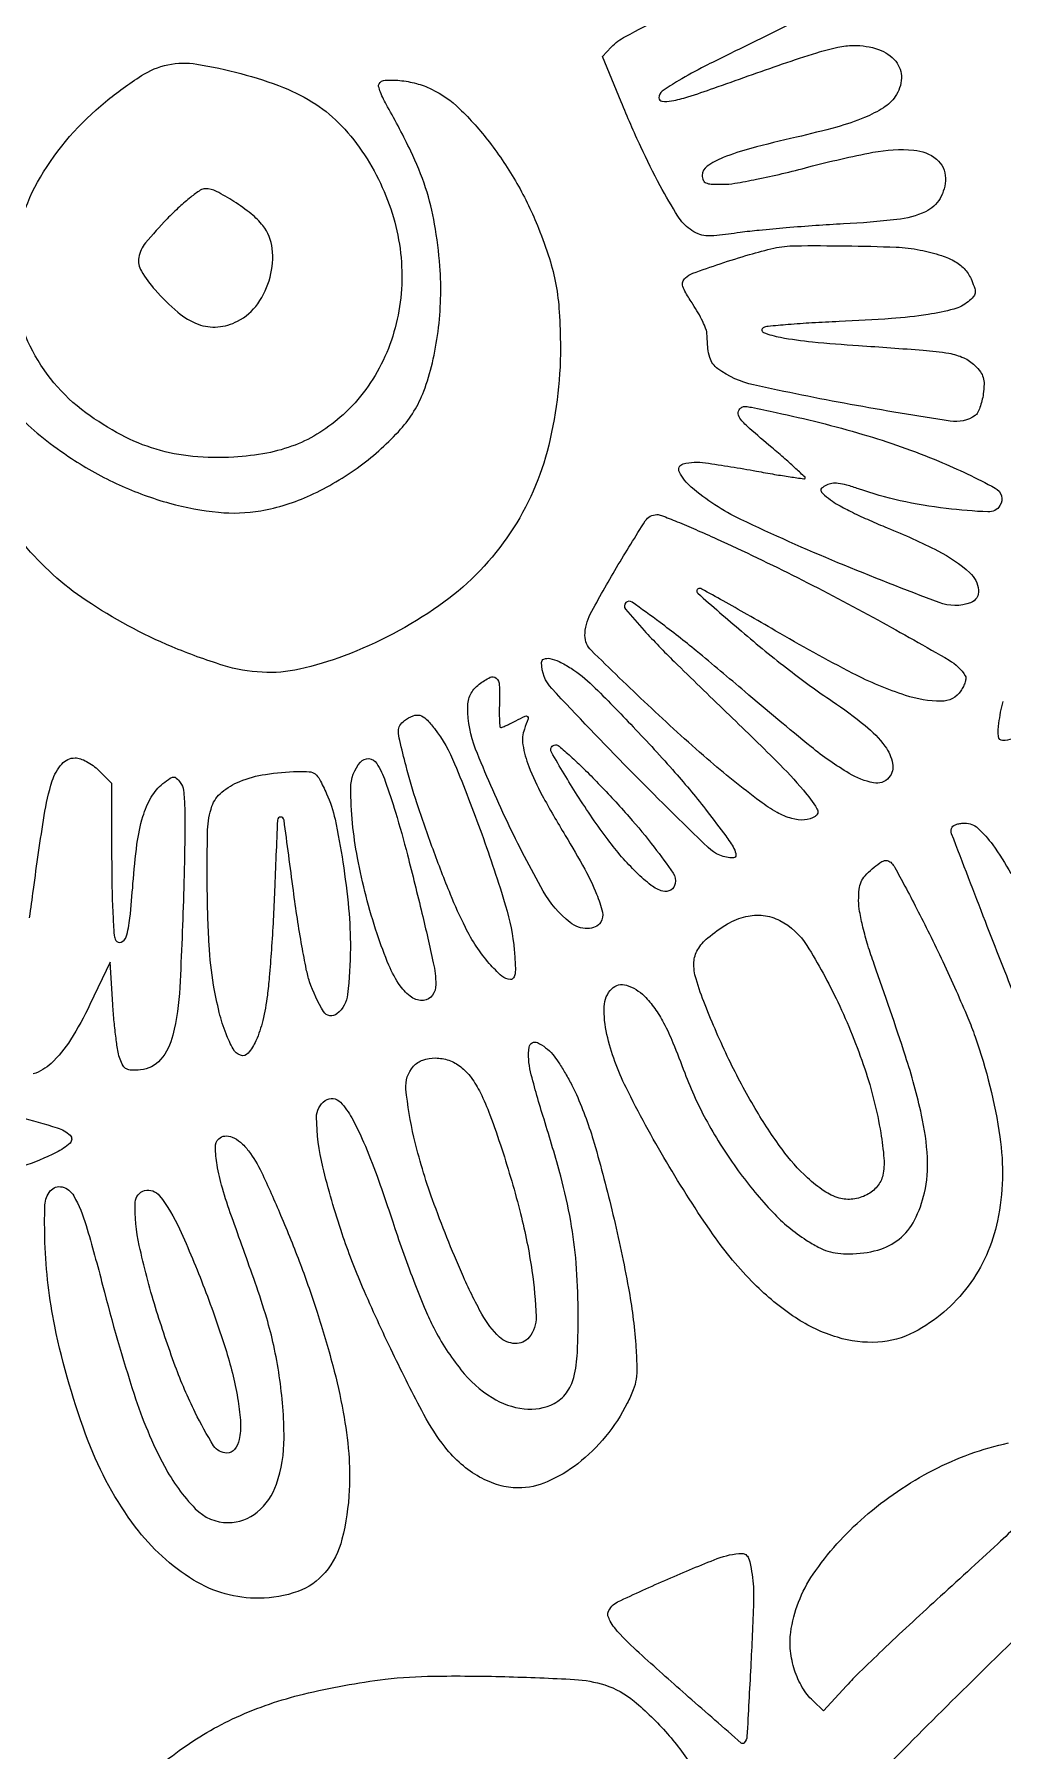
# Model space of a CAD drawing. Header units: inches. Extents: x 0 to 5940, y 0 to 4205.
# Drawn here: x 5470.68 to 5486.68, y 715.4 to 743.74 of the extents above; entities that cross this region are included whole.
import ezdxf

# ---------------------------------------------------------------- set-up
doc = ezdxf.new("R2010")
doc.units = ezdxf.units.IN
doc.header["$LTSCALE"] = 50
doc.header["$MEASUREMENT"] = 0
doc.layers.get('0').update_dxf_attribs({"color": 1})

# ---------------------------------------------------------------- blocks, each defined once
blk = doc.blocks.new('JACZ-COO-GE-001-CAR-LOGO-R00')
at = {"color": 8}
for points in [[(5435.44, 1784.98, -0.004709), (5448.25, 1818.26, -0.00734), (5459.96, 1846.66, -0.007771), (5471.99, 1873.48, -0.006298), (5485.7, 1901.88, -0.003853), (5495.34, 1920.86, -0.008176), (5503.16, 1935.37, -0.008847), (5511.04, 1948.88, -0.005405), (5520.79, 1964.56, 0.002803), (5525.53, 1972.08, 0.000978), (5532.26, 1982.96, 0.000972), (5539.62, 1994.95, 0.001134), (5546.57, 2006.38, -0.010939), (5580.96, 2060.55, -0.015343), (5614.17, 2107.23, -0.015176), (5650.47, 2152.17, -0.010363), (5694.27, 2201.08, -0.010318), (5729.1, 2236.87, -0.006555), (5771.05, 2277.16, -0.006451)], [(5693.17, 2623.08, -0.009926), (5680.84, 2616.84, 0.004605), (5671.14, 2612.05, 0.016958), (5665.14, 2608.76, 0.019833), (5661.34, 2606.3, 0.243674), (5660.57, 2604.81, 0.385778), (5661.3, 2604.01, 0.067774), (5663.51, 2604.09, 0.033701), (5667.28, 2605.01, 0.008623), (5673.24, 2607.02, -0.001425), (5689.07, 2612.6, -0.009775), (5696.92, 2615.17, -0.019808), (5701.81, 2616.46, -0.053466), (5705.39, 2616.86, -0.081406), (5711.16, 2615.94, -0.142215), (5715.12, 2613.21, -0.18231), (5716.42, 2609.32, -0.144673), (5715, 2605.09, -0.099354), (5712.32, 2602.53, -0.04354), (5707.95, 2600.27, -0.030196), (5701.54, 2598.08, -0.011003), (5692.23, 2595.74, 0.008338), (5681.75, 2593.15, 0.031952), (5675.38, 2591.03, 0.054228), (5671.67, 2589.03, 0.24687), (5670.57, 2586.93, 0.099521), (5670.79, 2585.85, 0.194137), (5671.4, 2585.24, 0.090017), (5672.64, 2584.95, 0.012431), (5675.32, 2584.89, 0.042046), (5678.04, 2585.12, 0.007381), (5683.08, 2586.06, 0.007958), (5688.98, 2587.35, 0.007074), (5695.07, 2588.88, -0.01751), (5709.88, 2592.26, -0.067798), (5719.27, 2592.77, -0.151133), (5724.49, 2590.68, -0.226123), (5726.57, 2586.31, -0.130667), (5725.32, 2581.62, -0.158549), (5721.97, 2578.58, -0.077685), (5715.39, 2576.78, -0.015054), (5703.09, 2575.77, 0.004284), (5696.71, 2575.38, 0.003545), (5689.92, 2574.87, 0.00358), (5683.7, 2574.3, 0.0096), (5679.28, 2573.78, -0.005707), (5673.89, 2573.11, -0.044615), (5671.37, 2573.05, -0.086972), (5669.6, 2573.48, -0.05444), (5667.76, 2574.54, -0.096553), (5664.97, 2577.54, -0.015067), (5660.89, 2584.58, -0.015707), (5656.4, 2593.54, -0.011169), (5651.91, 2603.85), (5647.63, 2614.32), (5649.62, 2616.44, -0.083295), (5652.9, 2618.93, -0.009068), (5661.41, 2623.21, -0.011923)], [(5744.03, 2458.15, -0.138188), (5739.71, 2456.89, -0.397343), (5738.76, 2457.78, -0.049975), (5738.86, 2460.87, -0.030391), (5739.83, 2465.84, -0.009308)], [(5513.42, 2531.37, 0.028994), (5518.88, 2526.49, 0.022285), (5525.36, 2521.79, 0.038433), (5536.31, 2515.73, 0.039828), (5547.93, 2511.5, 0.042633), (5559.16, 2509.41, 0.067851), (5568.91, 2509.77, 0.065711), (5580.38, 2513.35, 0.04949), (5591.77, 2520.08, 0.05108), (5601.13, 2528.53, 0.094381), (5606.44, 2537.26, 0.031576), (5608.43, 2543.81, 0.02577), (5609.74, 2551.03, 0.025114), (5610.34, 2558.55, 0.025784), (5610.16, 2566.03, 0.024479), (5608.95, 2575.75, 0.036215), (5606.87, 2584.09, 0.033168), (5603.45, 2592.55, 0.016694), (5598.09, 2602.75, -0.016751), (5597.18, 2604.49, -0.023781), (5596.49, 2606.1, -0.02133), (5596.06, 2607.43, -0.208728), (5596.15, 2608, -0.244064), (5597.57, 2608.86, -0.03955), (5600.91, 2608.79, -0.040409), (5604.75, 2608.09, -0.047751), (5608.21, 2606.81, -0.079622), (5614.68, 2602.29, -0.036502), (5621.55, 2594.6, -0.034215), (5627.91, 2585.06, -0.034721), (5632.87, 2574.78, -0.018128), (5635.37, 2567.8, -0.031549), (5636.87, 2561.84, -0.029913), (5637.64, 2555.52, -0.014511), (5637.91, 2547.38, -0.066109), (5634.83, 2523.4, -0.088115), (5625.58, 2503.52, -0.087113), (5609.95, 2487.89, -0.063104), (5588.14, 2476.37, -0.035257), (5577.8, 2473.29, -0.068002), (5569.22, 2472.58, -0.061876), (5560.24, 2474.18, -0.024802), (5548.49, 2478.46, -0.047648), (5528.74, 2489.1, -0.072933), (5514.35, 2502.12, -0.075931)], [(5742.93, 2397.02, -0.003535), (5735.76, 2415.2, -0.000626), (5727.97, 2435.43, -0.234048), (5728.12, 2436.96, -0.134014), (5728.5, 2437.31, -0.044431), (5729.21, 2437.61, -0.040499), (5730.09, 2437.81, -0.036223), (5731.03, 2437.88, -0.187), (5734.01, 2436.72, -0.051044), (5737.44, 2432.88, -0.032353), (5741.59, 2426.3, -0.009654)], [(5515.68, 2416.1, 0.002477), (5516.58, 2422.6, -0.005067), (5519.05, 2439.65, -0.038244), (5520.9, 2447.57, -0.102172), (5523.09, 2451.47, -0.217562), (5526.17, 2452.88, -0.081696), (5527.39, 2452.68, -0.04107), (5528.83, 2452.06, -0.037878), (5530.3, 2451.12, -0.035944), (5531.65, 2449.96), (5534.57, 2447.03), (5534.59, 2429.71, 0.005063), (5534.66, 2422.96, 0.007437), (5534.87, 2417.03, 0.00394), (5535.17, 2412.04, 0.124927), (5535.54, 2410.89, 0.359554), (5536.81, 2410.47, 0.229664), (5537.92, 2411.67, 0.046931), (5538.79, 2415.98, 0.008941), (5539.5, 2423.95, -0.014975), (5540.42, 2433.03, -0.040183), (5541.78, 2439.38, -0.058035), (5543.71, 2443.85, -0.095548), (5546.4, 2446.96, -0.012811), (5548.06, 2448.2, -0.140264), (5548.83, 2448.47, -0.211925), (5549.48, 2448.22, -0.034669), (5550.4, 2447.19, -0.137215), (5551.12, 2445.4, -0.019252), (5551.4, 2441.38, -0.012503), (5551.45, 2434.86, -0.002317), (5551.18, 2422.88, -0.006453), (5550.27, 2400.06, -0.045287), (5548.68, 2389.06, -0.117941), (5545.84, 2383.45, -0.198166), (5541.22, 2381.07, -0.024971), (5539.16, 2381, -0.11714), (5538.01, 2381.29, -0.140525), (5537.23, 2382.03, -0.041908), (5536.51, 2383.53, -0.049652), (5536.07, 2385.17, -0.00858), (5535.59, 2388.36, -0.009261), (5535.17, 2392.14, -0.008166), (5534.86, 2396.09), (5534.27, 2405.88), (5529.59, 2396.13, -0.028265), (5525.1, 2387.97, -0.065038), (5520.64, 2382.58, -0.108169), (5516.54, 2380.14, -0.234214)], [(5513.25, 2370.27, -0.009296), (5522.07, 2367.75, -0.117494), (5525.03, 2366.02, -0.433758), (5525.01, 2364.25, -0.07005), (5521.82, 2362.06, -0.07087), (5505.92, 2356.8, -0.015942)], [(5748.19, 2281.15, -0.007101), (5738.62, 2272.04, -0.002459), (5724.57, 2259.16, 0.003078), (5718.25, 2253.35, 0.003188), (5712.07, 2247.53, 0.003075), (5706.79, 2242.43, 0.01374), (5703.79, 2239.34), (5698.52, 2233.58), (5696.07, 2235.88, -0.072075), (5693.61, 2238.97, -0.053605), (5691.82, 2242.96, -0.052349), (5690.88, 2247.35, -0.060235), (5690.94, 2251.63, -0.117084), (5696.1, 2264.99, -0.063508), (5707.89, 2278.2, -0.059311), (5723.76, 2288.99, -0.066999), (5741.09, 2295.22, -0.0116)], [(5538.31, 2213.99, -0.046094), (5550.15, 2224.43, -0.051298), (5563.31, 2232.1, -0.046802), (5578.77, 2237.42, -0.029495), (5597.57, 2240.83, -0.027384), (5608.73, 2241.56, -0.00914), (5625.09, 2241.44, -0.007083), (5641.19, 2240.79, -0.063478), (5648.13, 2239.52, -0.09811), (5654.9, 2235.8, -0.038609), (5662.53, 2228.31, -0.037533), (5668.75, 2219.99, -0.142017)]]:
    blk.add_lwpolyline(points, format="xyb", dxfattribs=at)
for points in [[(5564.32, 2610.39, -0.027619), (5574.18, 2607.16, -0.052499), (5581.59, 2603.33, -0.058318), (5587.52, 2598.35, -0.04345), (5592.82, 2591.64, -0.080122), (5599.76, 2576.19, -0.086494), (5601.24, 2559.76, -0.090225), (5597.1, 2544.36, -0.097196), (5587.86, 2531.86, -0.043468), (5582.54, 2527.79, -0.049272), (5576.81, 2524.89, -0.046217), (5570.32, 2523.04, -0.031588), (5562.7, 2522.11, -0.037968), (5553.27, 2522.27, -0.049685), (5544.81, 2523.92, -0.04921), (5536.78, 2527.22, -0.036241), (5528.63, 2532.33, -0.121031), (5515.83, 2547.63, -0.130609), (5512.05, 2566.67, -0.118479), (5518.18, 2586.52, -0.08867), (5533.2, 2603.9, -0.026896), (5541.45, 2609.9, -0.092396), (5547.55, 2612.4, -0.09124), (5554.18, 2612.56, -0.02584)], [(5547.36, 2576.94, 0.020187), (5542.37, 2571.41, 0.132431), (5540.83, 2568.05, 0.179771), (5541.43, 2564.9, 0.04438), (5544.6, 2560.58, 0.036765), (5549.81, 2555.47, 0.085191), (5554.52, 2552.7, 0.111978), (5559.02, 2552.07, 0.098635), (5563.59, 2553.39, 0.119576), (5568.22, 2557.41, 0.090152), (5571.08, 2563.53, 0.092978), (5571.56, 2570.1, 0.139274), (5569.39, 2575.38, 0.056799), (5566.73, 2578.07, 0.026568), (5562.75, 2580.93, 0.024224), (5558.71, 2583.26, 0.119109), (5556.16, 2583.88, 0.149369), (5554.99, 2583.52, 0.018574), (5552.8, 2581.93, 0.019664), (5550.21, 2579.71, 0.012569)], [(5720.77, 2569.76, -0.021979), (5725.63, 2568.5, -0.059053), (5728.89, 2567.07, -0.081268), (5731.1, 2565.23, -0.080504), (5732.61, 2562.78, -0.020295), (5733.31, 2560.88, -0.118523), (5733.39, 2559.82, -0.146736), (5732.97, 2558.96, -0.036764), (5731.82, 2557.88, -0.105184), (5728.49, 2556.18, -0.027253), (5722.57, 2554.94, -0.020261), (5714.11, 2553.99, -0.007382), (5702.07, 2553.31, 0.004163), (5695.83, 2552.99, 0.006067), (5690.35, 2552.6, 0.003205), (5685.72, 2552.19, 0.099783), (5684.62, 2551.86, 0.641738), (5684.69, 2550.78, 0.045534), (5688.58, 2549.68, 0.021822), (5695.92, 2548.64, 0.007587), (5706.57, 2547.78, -0.002144), (5721.43, 2546.72, -0.023434), (5727.37, 2546, -0.062262), (5730.76, 2544.97, -0.092277), (5733.32, 2543.22, -0.036665), (5734.6, 2541.74, -0.087723), (5735.25, 2540.44, -0.079471), (5735.45, 2538.91, -0.026237), (5735.27, 2536.66, -0.026566), (5734.96, 2535.03, -0.029963), (5734.49, 2533.52, -0.031287), (5733.94, 2532.29, -0.121384), (5733.4, 2531.68, -0.191381), (5727.68, 2530.37, -0.006599), (5704.65, 2534.24, -0.009375), (5682.37, 2538.72, -0.10439), (5674.15, 2542.44, -0.08022), (5673.03, 2543.58, -0.078963), (5672.31, 2545.03, -0.051161), (5671.88, 2547.13, -0.014421), (5671.65, 2550.46, 0.082077), (5671.43, 2551.56, 0.018499), (5670.67, 2553.32, 0.018695), (5669.64, 2555.31, 0.017156), (5668.43, 2557.28, -0.010586), (5666.75, 2559.93, -0.065796), (5666.11, 2561.41, -0.144483), (5666.11, 2562.44, -0.127809), (5666.68, 2563.37, -0.10668), (5668.37, 2564.42, -0.005042), (5674.73, 2566.62, -0.009185), (5681.42, 2568.72, -0.015751), (5687.07, 2570.19, -0.053682), (5691.93, 2570.76, -0.005404), (5703.59, 2570.73, -0.006005), (5715.2, 2570.44, -0.042935)], [(5687.6, 2532.37, -0.019732), (5707.56, 2527.34, -0.027015), (5725.02, 2521.16, -0.024588), (5738.02, 2514.99, -0.432182), (5739.11, 2510.94, -0.273262), (5736.34, 2509.49, -0.016961), (5726.74, 2510.29, -0.02428), (5716.12, 2512.08, -0.030981), (5706.58, 2514.79, 0.014169), (5703.83, 2515.67, 0.041403), (5701.88, 2516.06, 0.061406), (5700.39, 2516.05, 0.090873), (5699.15, 2515.65, 0.038812), (5698.06, 2514.95, 0.310234), (5697.88, 2514.42, 0.146851), (5698.3, 2513.76, 0.008736), (5700.13, 2512.25, 0.044907), (5701.88, 2511.09, 0.009277), (5705.16, 2509.4, 0.009683), (5709.07, 2507.57, 0.008988), (5713.14, 2505.85, -0.022543), (5724.84, 2500.52, -0.064867), (5732.18, 2495.48, -0.188032), (5734.19, 2491.51, -0.34069), (5732.36, 2488.6, -0.179952), (5725.1, 2488.62, -0.008341), (5701.82, 2497.81, -0.01319), (5679.44, 2507.77, -0.067024), (5668.04, 2515.21, -0.094248), (5665.32, 2518.65, -0.487096), (5666.18, 2520.55, -0.095489), (5671.28, 2520.8, -0.010178), (5683.05, 2518.88, 0.003304), (5687.24, 2518.14, 0.005308), (5690.82, 2517.57, 0.001368), (5693.93, 2517.12, 0.236037), (5694.25, 2517.22, 0.423391), (5694.24, 2517.48, 0.00201), (5692.13, 2519.44, 0.007075), (5689.62, 2521.7, 0.004223), (5686.58, 2524.31, -0.00422), (5681.45, 2528.71, -0.040871), (5679.45, 2530.77, -0.13713), (5678.86, 2532.09, -0.236746), (5679.24, 2533.21, -0.094777), (5679.89, 2533.66, -0.127566), (5680.6, 2533.77, -0.026151), (5681.87, 2533.57, -0.000662)], [(5673.85, 2503.31, -0.009617), (5692.5, 2494.37, -0.009272), (5711.02, 2484.62, -0.005022), (5727.43, 2475.37, -0.124092), (5731.14, 2471.77, -0.165174), (5731.26, 2471.23, -0.045759), (5731.09, 2470.36, -0.040945), (5730.7, 2469.35, -0.033071), (5730.13, 2468.33, -0.256906), (5725.56, 2465.91, -0.07455), (5717.4, 2467.26, -0.041507), (5705.22, 2472.34, -0.012031), (5687.37, 2482.16, 0.001758), (5680.91, 2485.89, 0.002794), (5675.36, 2489.02, 0.000622), (5670.47, 2491.74, 0.12721), (5669.94, 2491.88, 0.6902), (5669.53, 2490.78, 0.005229), (5679.61, 2482.02, 0.010805), (5690.64, 2473.06, 0.017257), (5700.48, 2465.94, -0.022165), (5708.08, 2460.33, -0.062654), (5712.64, 2455.57, -0.112566), (5714.39, 2451.61, -0.224735), (5713.56, 2448.37, -0.277922), (5710, 2447.12, -0.082981), (5704.41, 2449.3, -0.035967), (5695.63, 2455.43, -0.006509), (5680.34, 2468.16, 0.004682), (5669.2, 2477.5, 0.011719), (5660.86, 2484.05, 0.007), (5654.4, 2488.73, 0.364761), (5652.97, 2488.61, 0.387433), (5652.9, 2487.13, 0.012414), (5657.19, 2482.22, 0.012847), (5664.11, 2475.05, 0.002999), (5676.11, 2463.41, -0.004211), (5687.71, 2452.09, -0.021142), (5693.87, 2445.43, -0.036404), (5696.98, 2441.19, -0.41586), (5696.55, 2439.37, -0.124722), (5694.12, 2438.6, -0.082441), (5691.2, 2438.92, -0.061534), (5687.78, 2440.34, -0.031077), (5683.86, 2442.9, -0.018077), (5671.71, 2452.69, -0.010921), (5658.01, 2465.1, -0.004494), (5644.99, 2477.64, -0.201402), (5643.57, 2481.03, -0.12267), (5644.8, 2485.97, -0.012152), (5650.83, 2496.68, -0.008401), (5657.46, 2507.41, -0.255434), (5660.14, 2508.88, -0.093238), (5661.16, 2508.69, -0.003474), (5664.79, 2507.24, -0.00619), (5669.06, 2505.44, -0.004302)], [(5640.35, 2473.51, -0.054492), (5645.33, 2469.55, -0.007385), (5654.68, 2460.01, -0.009216), (5664.28, 2449.55, -0.016368), (5671.73, 2440.53, -0.004735), (5675.96, 2434.94, -0.031346), (5677.87, 2432.01, -0.110671), (5678.33, 2430.51, -0.435733), (5677.74, 2429.88, -0.194494), (5671.9, 2432.24, -0.006383), (5653.67, 2450.32, -0.006473), (5635.92, 2468.84, -0.189986), (5633.57, 2474.81, -0.306054), (5634.13, 2475.63, -0.143795), (5635.47, 2475.76, -0.067222), (5637.62, 2475.04, -0.026541)], [(5623.87, 2465.52, 0.00821), (5623.84, 2463.36, 0.013682), (5623.88, 2461.54, 0.007304), (5623.98, 2460.05, 0.390321), (5624.17, 2459.88, 0.098569), (5624.49, 2459.94, 0.005978), (5625.39, 2460.33, 0.008742), (5626.45, 2460.82, 0.006342), (5627.62, 2461.4, -0.00826), (5629.83, 2462.5, -0.31227), (5630.36, 2462.42, -0.292261), (5630.48, 2461.89, -0.007565), (5629.61, 2459.49, 0.134311), (5629.26, 2455.89, 0.049265), (5630.63, 2450.92, 0.033006), (5633.72, 2444.26, 0.011314), (5639.03, 2435.03, -0.010389), (5643.53, 2427.24, -0.028898), (5646.25, 2421.54, -0.039621), (5647.57, 2417.41, -0.198268), (5647.18, 2415.06, -0.151864), (5645.95, 2413.99, -0.101956), (5644.12, 2413.6, -0.08838), (5642.04, 2413.95, -0.080641), (5640.13, 2415.01, -0.098362), (5633.95, 2422.22, -0.016904), (5625.62, 2438.3, -0.017126), (5618.39, 2454.93, -0.094274), (5616.57, 2464.48, -0.047564), (5616.72, 2466.1, -0.068236), (5617.19, 2467.47, -0.066885), (5618.01, 2468.68, -0.043653), (5619.24, 2469.83, -0.047629), (5621.72, 2471.43, -0.316236), (5623.09, 2471.24, -0.194924), (5623.84, 2469.64, -0.021573)], [(5608.93, 2459.63, -0.064282), (5613.56, 2451.54, -0.011639), (5619.81, 2435.37, -0.012324), (5625.3, 2418.83, -0.052486), (5627.28, 2408.63, -0.007601), (5627.53, 2405.05, -0.045866), (5627.46, 2403.19, -0.119801), (5627.1, 2402.24, -0.246406), (5626.41, 2401.88, -0.185047), (5624.42, 2402.64, -0.031395), (5621.53, 2405.59, -0.032168), (5618.55, 2409.52, -0.030144), (5616.03, 2413.88, -0.019636), (5612.6, 2421.46, -0.008354), (5608.58, 2431.85, -0.008401), (5604.86, 2442.51, -0.017093), (5602.37, 2451.02, -0.003527), (5600.91, 2456.91, -0.050394), (5600.62, 2459.05, -0.148855), (5600.96, 2460.33, -0.095917), (5602.01, 2461.46, -0.058285), (5603.98, 2462.57, -0.165857), (5605.53, 2462.68, -0.133809), (5607.04, 2461.81, -0.03295)], [(5646.64, 2447.01, -0.011167), (5653.72, 2439.34, -0.016837), (5659.51, 2432.32, -0.012582), (5663.85, 2426.37, -0.201553), (5664.35, 2423.98, -0.207376), (5663.31, 2422.46, -0.213214), (5661.5, 2422.2, -0.095439), (5658.82, 2423.55, -0.02976), (5655.41, 2426.53, -0.037919), (5648.89, 2434, -0.019256), (5641.8, 2444.28, -0.01226), (5635.84, 2454.22, -0.573004), (5636.8, 2455.89, -0.181106), (5637.59, 2455.59, -0.005659), (5640.22, 2453.28, -0.010379), (5643.26, 2450.41, -0.006927)], [(5584.08, 2444.63, -0.055086), (5586.02, 2438.75, -0.014046), (5587.82, 2428.88, -0.014933), (5589.14, 2418.21, -0.024096), (5589.55, 2409.08, -0.027947), (5588.91, 2398.45, -0.194382), (5586.47, 2393.97, -0.454315), (5583.38, 2394.48, -0.058549), (5580.17, 2401.38, -0.029907), (5579.41, 2404.27, -0.005686), (5578.39, 2409.61, -0.00605), (5577.35, 2415.89, -0.005525), (5576.43, 2422.38, 0.000908), (5574.28, 2438.59, 0.376059), (5573.49, 2439.28, 0.401339), (5572.76, 2438.58, 0.000929), (5572.1, 2422.37, -0.003954), (5571.79, 2415.65, -0.003544), (5571.36, 2408.69, -0.003554), (5570.88, 2402.44, -0.011099), (5570.44, 2398.25, -0.026308), (5569.38, 2392.42, -0.047053), (5567.81, 2387.8, -0.066854), (5566.02, 2384.91, -0.322952), (5564.26, 2384.44, -0.173485), (5562.58, 2385.89, -0.037552), (5560.92, 2389.4, -0.031585), (5559.37, 2394.32, -0.017052), (5558.07, 2400.55, -0.030011), (5557.01, 2409.86, -0.010793), (5556.6, 2423.2, -0.008119), (5556.69, 2436.3, -0.078265), (5557.68, 2441.76, -0.137603), (5559.93, 2444.98, -0.07569), (5564.09, 2447.47, -0.057818), (5569.98, 2449.1, -0.032448), (5577.38, 2449.77, -0.025765), (5580.09, 2449.7, -0.145115), (5581.43, 2449.18, -0.110373), (5582.46, 2447.96, -0.012056)], [(5595.61, 2451.63, -0.052024), (5597.59, 2447.51, -0.0129), (5599.94, 2440.4, -0.010327), (5602.69, 2430.57, -0.004229), (5606.04, 2417.11, -0.00521), (5608.65, 2405.72, -0.049051), (5609.23, 2400.73, -0.163502), (5608.45, 2398.26, -0.209446), (5606.41, 2397.07, -0.18479), (5603.66, 2397.78, -0.086605), (5601.03, 2400.42, -0.05335), (5598.42, 2405.17, -0.019176), (5595.71, 2412.4, -0.033175), (5591.19, 2429.86, -0.04609), (5589.66, 2445.93, -0.180445), (5591.88, 2451.92, -0.507058)], [(5722.88, 2412.38, -0.005827), (5725.96, 2406, -0.005045), (5729.05, 2399.24, -0.005083), (5731.72, 2393.06, -0.014759), (5733.4, 2388.71, -0.048257), (5739.09, 2365.69, -0.087635), (5738.54, 2346.37, -0.109501), (5731.79, 2331.32, -0.112671), (5719.36, 2320.72, -0.107525), (5710.97, 2318.41, -0.08693), (5701.68, 2319.53, -0.073606), (5692.01, 2324.08, -0.049643), (5682.55, 2331.83, -0.04434), (5673.08, 2343.15, -0.018595), (5662.33, 2359.88, -0.018108), (5653.02, 2377.02, -0.057958), (5648.62, 2389.24, -0.065941), (5647.99, 2395.67, -0.187312), (5649.73, 2399.74, -0.283893), (5653.1, 2400.58, -0.119448), (5657.24, 2398.05, -0.041081), (5659.62, 2395.24, -0.034316), (5661.68, 2391.92, -0.023873), (5663.81, 2387.34, -0.007678), (5666.54, 2380.37, 0.03682), (5671.76, 2369.01, 0.031055), (5678.87, 2357.85, 0.032203), (5686.81, 2348.3, 0.060678), (5694.53, 2341.91, 0.020742), (5697.27, 2340.3, 0.044351), (5699.52, 2339.35, 0.048794), (5701.77, 2338.87, 0.030759), (5704.45, 2338.72, 0.06406), (5710.98, 2339.62, 0.105303), (5715.92, 2342.15, 0.104092), (5719.44, 2346.5, 0.061519), (5721.74, 2352.8, 0.071475), (5722.42, 2360.88, 0.039628), (5721.06, 2370.69, 0.024675), (5717.36, 2384.26, 0.006645), (5710.15, 2405.38, -0.011627), (5708.71, 2409.75, -0.014197), (5707.57, 2413.91, -0.015263), (5706.81, 2417.5, -0.044026), (5706.58, 2420.04, -0.024185), (5706.7, 2422.66, -0.077923), (5707.13, 2424.34, -0.084649), (5708.04, 2425.74, -0.03192), (5709.72, 2427.35, -0.016184), (5711.44, 2428.71, -0.085372), (5712.51, 2429.24, -0.164837), (5713.34, 2429.22, -0.111226), (5714.14, 2428.69, -0.066877), (5714.9, 2427.66, -0.002406), (5717.23, 2423.36, -0.004387), (5719.92, 2418.22, -0.003057)], [(5688.42, 2415.46, -0.134512), (5694.64, 2409.72, -0.02868), (5701.77, 2396.71, -0.030171), (5707.98, 2381.33, -0.039244), (5711.66, 2366.6, -0.021311), (5712.4, 2360.67, -0.075308), (5712.14, 2356.85, -0.118398), (5710.86, 2354.25, -0.101023), (5708.48, 2352.33, -0.08906), (5705.27, 2351.34, -0.100298), (5702.06, 2351.59, -0.079751), (5698.64, 2353.19, -0.037136), (5694.8, 2356.24, -0.048978), (5688.95, 2362.8, -0.023889), (5682.77, 2372.17, -0.021661), (5676.71, 2383.48, -0.017728), (5671.21, 2396.05, -0.02114), (5669.14, 2402, -0.083221), (5668.65, 2405.84, -0.126649), (5669.52, 2408.75, -0.081972), (5671.82, 2411.44, -0.041962), (5676.36, 2414.66, -0.073938), (5680.61, 2416.38, -0.088604), (5684.61, 2416.62, -0.090523)], [(5636.14, 2384.63, -0.030272), (5637.39, 2382.96, -0.012415), (5638.88, 2380.57, -0.012231), (5640.36, 2377.91, -0.015332), (5641.59, 2375.38, -0.034874), (5645.68, 2364.24, -0.012336), (5650.01, 2347.8, -0.012546), (5653.58, 2330.88, -0.028132), (5655.24, 2317.86, -0.009136), (5655.5, 2312.78, -0.043948), (5655.34, 2309.89, -0.058151), (5654.7, 2307.47, -0.023915), (5653.31, 2304.36, -0.054054), (5648.33, 2296.72, -0.056365), (5641.89, 2290.45, -0.061683), (5634.87, 2286.28, -0.103674), (5628.19, 2284.88, -0.070712), (5623.76, 2285.51, -0.05657), (5619.31, 2287.37, -0.052678), (5615.09, 2290.34, -0.045699), (5611.36, 2294.25, -0.045525), (5606.45, 2301.78, -0.009393), (5599.3, 2315.92, -0.010486), (5592.38, 2331.06, -0.02079), (5587.66, 2343.38, -0.021448), (5583.2, 2358.79, -0.056692), (5581.76, 2370.16, -0.24875), (5583.75, 2374.02, -0.375355), (5587.29, 2373.63, -0.060081), (5589.88, 2370.01, -0.023256), (5592.6, 2364.46, -0.016816), (5595.7, 2356.61, -0.00625), (5599.54, 2345.38, 0.007089), (5601.84, 2338.69, 0.006383), (5604.4, 2331.84, 0.006409), (5606.86, 2325.75, 0.020032), (5608.73, 2321.74, 0.049354), (5615.01, 2312.06, 0.084319), (5622.18, 2305.65, 0.111618), (5629.55, 2303.07, 0.149351), (5636.48, 2304.33, 0.115826), (5639.29, 2306.74, 0.095792), (5640.98, 2310.31, 0.052435), (5641.82, 2316.02, 0.011716), (5641.99, 2325.88, 0.018141), (5641.53, 2336.63, 0.024629), (5640.29, 2346.26, 0.021697), (5637.97, 2356.6, 0.010307), (5634.14, 2369.71, -0.014655), (5631.04, 2380.65, -0.095327), (5630.72, 2386.34, -0.509029), (5632.6, 2387.36, -0.105872)], [(5614.96, 2381.78, -0.068643), (5617.36, 2379.3, -0.041703), (5619.48, 2375.81, -0.027785), (5621.69, 2370.71, -0.008816), (5624.41, 2362.88, -0.017103), (5628.73, 2348, -0.026155), (5631.35, 2334.83, -0.026305), (5632.32, 2324.32, -0.184806), (5630.7, 2319.53, -0.233651), (5627.48, 2318.1, -0.180897), (5623.89, 2319.6, -0.078426), (5619.85, 2324.83, -0.022735), (5615.34, 2334, -0.015854), (5608.48, 2351.17, -0.029375), (5604.2, 2365.56, -0.032902), (5602.35, 2376.64, -0.211738), (5604.09, 2381.9, -0.124299), (5606.25, 2383.34, -0.088028), (5609.14, 2383.82, -0.081368), (5612.23, 2383.28, -0.082971)], [(5566.11, 2362.42, -0.053177), (5569.08, 2357.53, -0.009235), (5573.5, 2347.64, -0.0104), (5578.04, 2336.32, -0.012008), (5581.88, 2325.34, -0.01299), (5585.5, 2313.07, -0.020318), (5587.9, 2302.32, -0.023538), (5589.16, 2292.83, -0.034089), (5589.3, 2284.38, -0.048643), (5587.61, 2273.05, -0.112611), (5583.74, 2265.43, -0.134211), (5577.46, 2261.05, -0.083798), (5568.57, 2259.47, -0.140986), (5553.45, 2263.67, -0.093938), (5540.07, 2275.87, -0.070804), (5529.19, 2295.64, -0.039421), (5521.49, 2322.11, -0.022321), (5519.97, 2331.53, -0.020316), (5519.24, 2341.35, -0.015648), (5519.22, 2349.99, -0.167336), (5520.44, 2353.22, -0.289125), (5523.21, 2354.13, -0.207045), (5525.85, 2352.09, -0.055035), (5528.7, 2345.3, -0.008976), (5532.51, 2331.5, 0.015005), (5539.75, 2306.42, 0.043992), (5546.74, 2289.86, 0.071084), (5553.85, 2280.09, 0.202675), (5561.44, 2276.88, 0.176749), (5568.1, 2279.31, 0.134964), (5572.53, 2285.75, 0.085003), (5574.29, 2296.34, 0.036567), (5573.18, 2310.66, 0.015056), (5571.9, 2317.65, 0.019868), (5570.29, 2323.92, 0.011785), (5567.63, 2332.12, 0.002077), (5562.19, 2347.38, -0.015757), (5560.09, 2353.85, -0.029694), (5558.87, 2359.21, -0.033826), (5558.47, 2363.29, -0.206484), (5559.24, 2365.21, -0.174034), (5560.62, 2365.86, -0.121164), (5562.34, 2365.61, -0.085691), (5564.25, 2364.43, -0.047817)], [(5545.59, 2352.13, -0.060573), (5550.23, 2344.48, -0.014619), (5555.95, 2330.78, -0.015702), (5561, 2316.25, -0.034919), (5563.71, 2304.86, -0.02744), (5564.26, 2299.79, -0.066382), (5563.97, 2296.04, -0.113357), (5562.89, 2293.73, -0.231006), (5561.14, 2292.88, -0.258742), (5558.07, 2294.58, -0.025413), (5553.82, 2302.24, -0.025645), (5549.24, 2312.92, -0.01415), (5544.69, 2326.38, -0.020491), (5540.95, 2340.68, -0.06258), (5540.04, 2350.65, -0.333994), (5542.18, 2353.29, -0.295953)], [(5682.13, 2264.22, -0.040557), (5682.38, 2258.49, -0.003418), (5681.72, 2243.7, -0.00107), (5680.86, 2227.69, -0.184452), (5680.17, 2226.15, -0.395094), (5679.55, 2226.12, -0.000352), (5667.44, 2236.75, -0.002832), (5656.71, 2246.29, -0.019833), (5651.69, 2251.18, -0.02414), (5650.35, 2252.73, -0.0392), (5649.4, 2254.18, -0.047291), (5648.86, 2255.41, -0.172476), (5648.88, 2256.25, -0.193105), (5651.09, 2258.63, -0.006885), (5662.66, 2263.9, -0.010941), (5674.04, 2268.6, -0.081613), (5679.75, 2269.8, -0.185547), (5680.6, 2269.52, -0.119984), (5681.22, 2268.68, -0.057214), (5681.7, 2267.07, -0.012682)]]:
    blk.add_lwpolyline(points, format="xyb", close=True, dxfattribs=at)

msp = doc.modelspace()

# ---------------------------------------------------------------- block references
at = {"xscale": 0.07174195398747743, "yscale": 0.07174195398747743, "zscale": 0.07174195398747743}
msp.add_blockref('JACZ-COO-GE-001-CAR-LOGO-R00', (5074.895, 555.821), dxfattribs=at)

doc.saveas('drawing.dxf')
